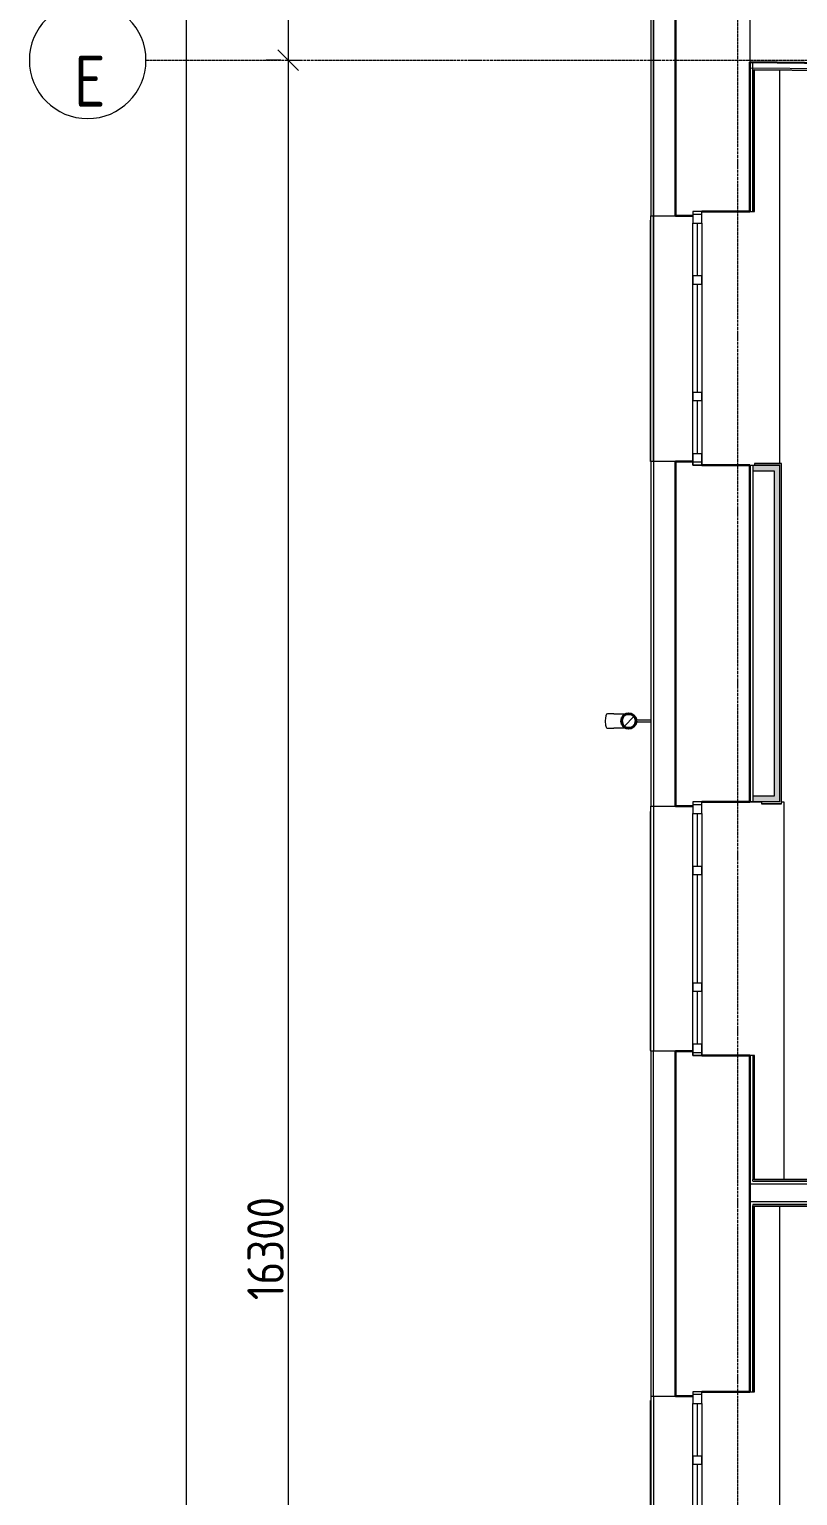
# Model space of a CAD drawing. Header units: millimetres. Extents: x -42533 to 645315, y 3457 to 82611.
# Drawn here: x 269187 to 274457, y 53176 to 63233 of the extents above; entities that cross this region are included whole.
import ezdxf

# ---------------------------------------------------------------- set-up
doc = ezdxf.new("R2010")
doc.units = ezdxf.units.MM
doc.linetypes.add('ADSK_Линия сетки', pattern=[25, 20, -2.5, 0, -2.5])
for name, color, linetype, lineweight in [('_ Окна', 7, 'Continuous', 9), ('Обобщенные модели', 7, 'Continuous', 18), ('Окна', 7, 'Continuous', 9), ('Оси', 253, 'Continuous', 9), ('Перекрытие', 7, 'Continuous', 18), ('Размеры', 7, 'Continuous', 9), ('Стены внутренние', 7, 'Continuous', 18), ('Стены наружные', 7, 'Continuous', 18), ('Стены несущие', 7, 'Continuous', 30), ('Стены отделка', 7, 'Continuous', 30), ('Стены перегородки', 7, 'Continuous', 30), ('Стены штриховка', 7, 'Continuous', 9), ('ШТРИХОВКА', 252, 'Continuous', 15)]:
    doc.layers.add(name, color=color, linetype=linetype, lineweight=lineweight)
doc.styles.add('GOST Common', font='GOST_Common.ttf', dxfattribs={"width": 0.9, "height": 350})
doc.styles.add('GOST Common_1', font='GOST_Common.ttf', dxfattribs={"width": 0.9, "height": 250})
doc.dimstyles.new('ADSK_Основной_2_5_мм', dxfattribs={"dimscale": 304.8, "dimtxt": 251.428749, "dimasz": 0.463911, "dimexe": 0.492126, "dimexo": 0.492126, "dimgap": 0.098425, "dimtad": 1, "dimrnd": 0.01, "dimdsep": 46, "dimtxsty": 'GOST Common_1', "dimblk1": 'OBLIQUE', "dimblk2": 'OBLIQUE', "dimsah": 1, "dimcen": 0.09, "dimdle": 0.492126, "dimazin": 2, "dimtfac": 1, "dimtdec": 4, "dimtix": 1, "dimtmove": 0, "dimatfit": 3, "dimfxl": 1, "dimtvp": 1, "dimtolj": 1, "dimtzin": 0, "dimlwd": 20, "dimlwe": 20, "dimarcsym": 2})

# ---------------------------------------------------------------- blocks, each defined once
blk = doc.blocks.new('_Oblique')
at = {"color": 0, "linetype": 'ByBlock', "lineweight": -2}
blk.add_line((-0.5, -0.5), (0.5, 0.5), dxfattribs=at)
blk = doc.blocks.new('*D1119')
at = {"layer": 'Defpoints', "color": 0, "transparency": 16777216}
for p in [(-9677, 43204), (-9777, 154), (-9677, 154)]:
    blk.add_point(p, dxfattribs=at)
at = {"layer": 'Размеры', "color": 0, "lineweight": 20, "transparency": 16777216}
for p, q in [((-9777, 43354), (-9777, 4)), ((-9827, 43204), (-9927, 43204)), ((-9827, 154), (-9927, 154))]:
    blk.add_line(p, q, dxfattribs=at)
at = {"layer": 'Размеры', "color": 0, "lineweight": 20, "transparency": 16777216, "xscale": 141.4, "yscale": 141.4, "zscale": 141.4}
for p, rotation in [((-9777, 43204), 90), ((-9777, 154), 270)]:
    blk.add_blockref('_Oblique', p, dxfattribs=dict(at, rotation=rotation))
at = {"layer": 'Размеры', "color": 0, "lineweight": 20, "transparency": 16777216, "insert": (-9932, 21679), "char_height": 250, "width": 971.62, "attachment_point": 5, "rotation": 90, "style": 'GOST Common_1'}
blk.add_mtext('\\A1;43050', dxfattribs=at)
blk = doc.blocks.new('*D1120')
at = {"layer": 'Defpoints', "color": 0, "transparency": 16777216}
for p in [(-8977, 43204), (-9077, 36704), (-8977, 36704)]:
    blk.add_point(p, dxfattribs=at)
at = {"layer": 'Размеры', "color": 0, "lineweight": 20, "transparency": 16777216}
for p, q in [((-9077, 43354), (-9077, 36554)), ((-9127, 43204), (-9227, 43204)), ((-9127, 36704), (-9227, 36704))]:
    blk.add_line(p, q, dxfattribs=at)
at = {"layer": 'Размеры', "color": 0, "lineweight": 20, "transparency": 16777216, "xscale": 141.4, "yscale": 141.4, "zscale": 141.4}
for p, rotation in [((-9077, 43204), 90), ((-9077, 36704), 270)]:
    blk.add_blockref('_Oblique', p, dxfattribs=dict(at, rotation=rotation))
at = {"layer": 'Размеры', "color": 0, "lineweight": 20, "transparency": 16777216, "insert": (-9232, 39954), "char_height": 250, "width": 756.84, "attachment_point": 5, "rotation": 90, "style": 'GOST Common_1'}
blk.add_mtext('\\A1;6500', dxfattribs=at)
blk = doc.blocks.new('*D1121')
at = {"layer": 'Defpoints', "color": 0, "transparency": 16777216}
for p in [(-8977, 36704), (-9077, 20404), (-8977, 20404)]:
    blk.add_point(p, dxfattribs=at)
at = {"layer": 'Размеры', "color": 0, "lineweight": 20, "transparency": 16777216}
for p, q in [((-9077, 36854), (-9077, 20254)), ((-9127, 36704), (-9227, 36704)), ((-9127, 20404), (-9227, 20404))]:
    blk.add_line(p, q, dxfattribs=at)
at = {"layer": 'Размеры', "color": 0, "lineweight": 20, "transparency": 16777216, "xscale": 141.4, "yscale": 141.4, "zscale": 141.4}
for p, rotation in [((-9077, 36704), 90), ((-9077, 20404), 270)]:
    blk.add_blockref('_Oblique', p, dxfattribs=dict(at, rotation=rotation))
at = {"layer": 'Размеры', "color": 0, "lineweight": 20, "transparency": 16777216, "insert": (-9232, 28554), "char_height": 250, "width": 889.8, "attachment_point": 5, "rotation": 90, "style": 'GOST Common_1'}
blk.add_mtext('\\A1;16300', dxfattribs=at)
blk = doc.blocks.new('План 3 этажа')
at = {"layer": 'Обобщенные модели', "lineweight": 9}
h = blk.add_hatch(dxfattribs=at)
h.set_pattern_fill('FP_19', color=8, angle=90, style=0, pattern_type=2)
h.set_pattern_definition([(45, (507.34, 158.9), (-106.066, 106.066), [])])
h.paths.add_polyline_path([(-6729.319, 32123.588), (-6709.271, 32133.243), (-6695.397, 32150.64), (-6690.445, 32172.334), (-6695.397, 32194.029), (-6709.271, 32211.426), (-6729.319, 32221.081), (-6751.571, 32221.081), (-6771.619, 32211.426), (-6785.493, 32194.029), (-6790.445, 32172.334), (-6785.493, 32150.64), (-6771.619, 32133.243), (-6751.571, 32123.588)])
at = {"layer": 'Стены внутренние'}
for points in [[(-5890.445, 33887.155), (-5744.234, 33887.155), (-5744.234, 33927.155), (-5890.445, 33927.155), (-5890.445, 33911.673)], [(-5704.234, 31657.155), (-5704.234, 33927.155), (-5744.234, 33926.169), (-5744.234, 31657.155)], [(-5890.445, 31617.155), (-5704.234, 31618.155), (-5704.234, 31657.155), (-5890.445, 31657.155), (-5890.445, 31618.155)]]:
    blk.add_hatch(color=8, dxfattribs=at).paths.add_polyline_path(points)
at = {"layer": '_ Окна', "color": 8, "lineweight": 18}
for p, q in [((-6240.445, 35667.155), (-6300.445, 35667.155)), ((-6300.445, 35667.155), (-6300.445, 35587.155)), ((-6240.445, 35587.155), (-6240.445, 35667.155)), ((-6300.445, 35587.155), (-6240.445, 35587.155)), ((-6300.445, 35227.155), (-6240.445, 35227.155)), ((-6300.445, 35167.155), (-6300.445, 35227.155)), ((-6240.445, 35227.155), (-6240.445, 35167.155)), ((-6240.445, 35167.155), (-6300.445, 35167.155)), ((-6300.445, 34427.155), (-6240.445, 34427.155)), ((-6300.445, 34367.155), (-6300.445, 34427.155)), ((-6240.445, 34427.155), (-6240.445, 34367.155)), ((-6240.445, 34367.155), (-6300.445, 34367.155)), ((-6300.445, 34007.155), (-6240.445, 34007.155)), ((-6300.445, 33927.155), (-6300.445, 34007.155)), ((-6240.445, 34007.155), (-6240.445, 33927.155)), ((-6240.445, 33927.155), (-6300.445, 33927.155)), ((-6240.445, 31617.155), (-6300.445, 31617.155)), ((-6300.445, 31617.155), (-6300.445, 31537.155)), ((-6240.445, 31537.155), (-6240.445, 31617.155)), ((-6300.445, 31537.155), (-6240.445, 31537.155)), ((-6300.445, 31177.155), (-6240.445, 31177.155)), ((-6300.445, 31117.155), (-6300.445, 31177.155)), ((-6240.445, 31177.155), (-6240.445, 31117.155)), ((-6240.445, 31117.155), (-6300.445, 31117.155)), ((-6300.445, 30377.155), (-6240.445, 30377.155)), ((-6300.445, 30317.155), (-6300.445, 30377.155)), ((-6240.445, 30377.155), (-6240.445, 30317.155)), ((-6240.445, 30317.155), (-6300.445, 30317.155)), ((-6300.445, 29957.155), (-6240.445, 29957.155)), ((-6300.445, 29877.155), (-6300.445, 29957.155)), ((-6240.445, 29877.155), (-6300.445, 29877.155)), ((-6240.445, 29957.155), (-6240.445, 29877.155)), ((-6240.445, 27572.158), (-6300.445, 27572.158)), ((-6300.445, 27572.158), (-6300.445, 27492.158)), ((-6240.445, 27492.158), (-6240.445, 27572.158)), ((-6300.445, 27492.158), (-6240.445, 27492.158)), ((-6300.445, 27132.158), (-6240.445, 27132.158)), ((-6300.445, 27072.158), (-6300.445, 27132.158)), ((-6240.445, 27072.158), (-6300.445, 27072.158)), ((-6240.445, 27132.158), (-6240.445, 27072.158))]:
    blk.add_line(p, q, dxfattribs=at)
at = {"layer": '_ Окна', "color": 8}
for p, q in [((-6240.445, 35647.155), (-6300.445, 35647.155)), ((-6270.445, 35227.155), (-6270.445, 35587.155)), ((-6270.445, 34427.155), (-6270.445, 35167.155)), ((-6270.445, 34007.155), (-6270.445, 34367.155)), ((-6240.445, 33947.155), (-6300.445, 33947.155)), ((-6240.445, 31597.155), (-6300.445, 31597.155)), ((-6270.445, 31177.155), (-6270.445, 31537.155)), ((-6270.445, 30377.155), (-6270.445, 31117.155)), ((-6270.445, 29957.155), (-6270.445, 30317.155)), ((-6240.445, 29897.155), (-6300.445, 29897.155)), ((-6240.445, 27552.158), (-6300.445, 27552.158)), ((-6270.445, 27132.158), (-6270.445, 27492.158)), ((-6270.445, 26332.158), (-6270.445, 27072.158))]:
    blk.add_line(p, q, dxfattribs=at)
at = {"layer": 'Обобщенные модели', "color": 8}
for p, q in [((-6844.092, 32222.334), (-6886.597, 32222.334)), ((-6886.597, 32122.334), (-6844.092, 32122.334)), ((-6590.445, 32177.334), (-6689.586, 32177.334)), ((-6689.586, 32167.334), (-6590.445, 32167.334))]:
    blk.add_line(p, q, dxfattribs=at)
at = {"layer": 'Обобщенные модели', "color": 8, "flags": 128}
for points in [[(-6844.092, 32222.334), (-6838.425, 32222.334), (-6832.84, 32222.334), (-6827.348, 32222.334), (-6821.956, 32222.334), (-6816.675, 32222.334), (-6811.511, 32222.334), (-6806.473, 32222.334), (-6801.57, 32222.334), (-6796.809, 32222.334), (-6792.198, 32222.334), (-6787.744, 32222.334), (-6783.454, 32222.334), (-6779.335, 32222.334), (-6775.394, 32222.334), (-6771.638, 32222.334), (-6768.071, 32222.334), (-6764.7, 32222.334), (-6761.53, 32222.334), (-6758.567, 32222.334), (-6755.814, 32222.334), (-6753.462, 32222.334)], [(-6753.462, 32122.334), (-6754.732, 32122.334), (-6757.396, 32122.334), (-6760.272, 32122.334), (-6763.357, 32122.334), (-6766.645, 32122.334), (-6770.131, 32122.334), (-6773.809, 32122.334), (-6777.674, 32122.334), (-6781.72, 32122.334), (-6785.939, 32122.334), (-6790.326, 32122.334), (-6794.872, 32122.334), (-6799.572, 32122.334), (-6804.417, 32122.334), (-6809.4, 32122.334), (-6814.512, 32122.334), (-6819.746, 32122.334), (-6825.093, 32122.334), (-6830.544, 32122.334), (-6836.091, 32122.334), (-6841.726, 32122.334), (-6844.092, 32122.334)]]:
    blk.add_lwpolyline(points, dxfattribs=at)
at = {"layer": 'Обобщенные модели', "color": 8}
for start, end in [(0, 180), (180, 0)]:
    blk.add_arc((-6740.445, 32172.334), 52, start, end, dxfattribs=at)
at = {"layer": 'Обобщенные модели', "color": 8, "lineweight": 40}
for start, end in [(0, 180), (180, 0)]:
    blk.add_arc((-6740.445, 32172.334), 50, start, end, dxfattribs=at)
at = {"layer": 'Обобщенные модели', "color": 8}
for start_param, end_param in [(3.141592654, 4.71238898), (4.71238898, 6.283185307)]:
    blk.add_ellipse((-6886.597, 32172.334), major_axis=(0, -50), ratio=0.309016994, start_param=start_param, end_param=end_param, dxfattribs=at)
at = {"layer": 'Окна', "color": 8}
for p, q in [((-6300.445, 35667.155), (-6300.445, 35587.155)), ((-6240.445, 35667.155), (-6300.445, 35667.155)), ((-6240.445, 35587.155), (-6240.445, 35667.155)), ((-6300.445, 35227.155), (-6300.445, 35587.155)), ((-6240.445, 35587.155), (-6240.445, 35227.155)), ((-6300.445, 35227.155), (-6300.445, 35167.155)), ((-6240.445, 35167.155), (-6240.445, 35227.155)), ((-6300.445, 34427.155), (-6300.445, 35167.155)), ((-6240.445, 35167.155), (-6240.445, 34427.155)), ((-6300.445, 34427.155), (-6300.445, 34367.155)), ((-6240.445, 34367.155), (-6240.445, 34427.155)), ((-6300.445, 34007.155), (-6300.445, 34367.155)), ((-6240.445, 34367.155), (-6240.445, 34007.155)), ((-6300.445, 34007.155), (-6300.445, 33927.155)), ((-6240.445, 33927.155), (-6240.445, 34007.155)), ((-6300.445, 33927.155), (-6240.445, 33927.155)), ((-6300.445, 31617.155), (-6300.445, 31537.155)), ((-6240.445, 31617.155), (-6300.445, 31617.155)), ((-6240.445, 31537.155), (-6240.445, 31617.155)), ((-6300.445, 31177.155), (-6300.445, 31537.155)), ((-6240.445, 31537.155), (-6240.445, 31177.155)), ((-6300.445, 31177.155), (-6300.445, 31117.155)), ((-6240.445, 31117.155), (-6240.445, 31177.155)), ((-6300.445, 30377.155), (-6300.445, 31117.155)), ((-6240.445, 31117.155), (-6240.445, 30377.155)), ((-6300.445, 30377.155), (-6300.445, 30317.155)), ((-6240.445, 30317.155), (-6240.445, 30377.155)), ((-6300.445, 29957.155), (-6300.445, 30317.155)), ((-6240.445, 30317.155), (-6240.445, 29957.155)), ((-6300.445, 29957.155), (-6300.445, 29877.155)), ((-6300.445, 29877.155), (-6240.445, 29877.155)), ((-6240.445, 29877.155), (-6240.445, 29957.155)), ((-6300.445, 27572.158), (-6300.445, 27492.158)), ((-6240.445, 27572.158), (-6300.445, 27572.158)), ((-6240.445, 27492.158), (-6240.445, 27572.158)), ((-6300.445, 27132.158), (-6300.445, 27492.158)), ((-6240.445, 27492.158), (-6240.445, 27132.158)), ((-6300.445, 27132.158), (-6300.445, 27072.158)), ((-6300.445, 26332.158), (-6300.445, 27072.158)), ((-6240.445, 27072.158), (-6240.445, 27132.158)), ((-6240.445, 27072.158), (-6240.445, 26332.158))]:
    blk.add_line(p, q, dxfattribs=at)
at = {"layer": 'Оси', "color": 8, "linetype": 'ADSK_Линия сетки'}
for p, q in [((-5993.092, -3523.688), (-5993.092, 44268.966)), ((-10051.774, 36703.902), (56512.196, 36703.902))]:
    blk.add_line(p, q, dxfattribs=at)
at = {"layer": 'Оси', "color": 8, "lineweight": 20}
for start, end in [(90, 270), (270, 90)]:
    blk.add_arc((-10451.774, 36703.902), 400, start, end, dxfattribs=at)
at = {"layer": 'Перекрытие', "color": 8}
for p, q in [((-5704.234, 33939.155), (-5704.234, 36636.511)), ((-5830.445, 31616.675), (-6240.445, 31616.675)), ((-5674.234, 31616.675), (-5692.33, 31616.675)), ((-5674.234, 29028.133), (-5674.234, 31616.675)), ((-5704.234, 25844.158), (-5704.234, 28844.209))]:
    blk.add_line(p, q, dxfattribs=at)
at = {"layer": 'Стены наружные', "color": 8}
for p, q in [((-6591.445, 33952.311), (-6591.445, 35606.673)), ((-6591.445, 35606.673), (-6590.445, 35606.673)), ((-6590.445, 33952.155), (-6590.445, 35637.155)), ((-6570.445, 35637.155), (-6570.445, 33952.155)), ((-6570.445, 33952.155), (-6570.445, 35637.155)), ((-6590.445, 33952.311), (-6591.445, 33952.311)), ((-6590.445, 29907.155), (-6590.445, 31587.155)), ((-6570.445, 31587.155), (-6570.445, 29907.155)), ((-6591.445, 29911.675), (-6591.445, 31551.675)), ((-6590.445, 31551.675), (-6591.445, 31551.675)), ((-6591.445, 29911.675), (-6590.445, 29911.675)), ((-6591.445, 25870.896), (-6591.445, 27510.896)), ((-6591.445, 27510.896), (-6590.445, 27510.896)), ((-6590.445, 27542.158), (-6590.445, 25877.158)), ((-6570.445, 27542.158), (-6570.445, 25877.158))]:
    blk.add_line(p, q, dxfattribs=at)
at = {"layer": 'Стены несущие', "color": 8}
for p, q in [((-6420.445, 43503.626), (-6420.445, 35637.155)), ((-6420.445, 35638.155), (-6420.445, 42993.614)), ((-5910.445, 36690.511), (247.343, 36629.154)), ((-5910.445, 36690.511), (-5910.445, 35667.155)), ((-6420.445, 35637.155), (-6300.445, 35637.155)), ((-6240.445, 35667.155), (-5910.445, 35667.155)), ((-6420.445, 31587.155), (-6420.445, 33952.155)), ((-6300.445, 33952.155), (-6420.445, 33952.155)), ((-6420.445, 33952.155), (-6420.445, 31588.155)), ((-5910.445, 33927.155), (-6240.445, 33927.155)), ((-5910.445, 31617.155), (-5910.445, 33927.155)), ((-6420.445, 31587.155), (-6300.445, 31587.155)), ((-6240.445, 31617.155), (-5910.445, 31617.155)), ((-6300.445, 29907.155), (-6420.445, 29907.155)), ((-6420.445, 29907.155), (-6420.445, 27542.158)), ((-5910.445, 29877.155), (-6240.445, 29877.155)), ((-5910.445, 27572.158), (-5910.445, 29877.155)), ((-6240.445, 27572.158), (-5910.445, 27572.158)), ((-6420.445, 27542.158), (-6300.445, 27542.158))]:
    blk.add_line(p, q, dxfattribs=at)
at = {"layer": 'Стены отделка', "color": 8, "lineweight": 9}
for p, q in [((-6590.445, 43674.771), (-6590.445, 35637.155)), ((-6570.445, 35637.155), (-6570.445, 43654.636)), ((-6570.445, 43654.636), (-6570.445, 35637.155)), ((-5890.445, 36690.088), (-5910.445, 36690.088)), ((-5908.879, 36690.496), (-5909.277, 36650.498)), ((227.343, 36589.351), (-5909.277, 36650.498)), ((-5890.445, 36640.31), (-5890.445, 36690.088)), ((-5878.445, 36638.19), (215.343, 36577.47)), ((-5878.445, 35667.155), (-5878.445, 36638.19)), ((-6590.445, 35637.155), (-6570.445, 35637.155)), ((-6570.445, 35637.155), (-6420.445, 35637.155)), ((-6420.445, 35637.155), (-6420.445, 35638.155)), ((-5910.445, 35667.155), (-5878.445, 35667.155)), ((-5890.445, 35668.155), (-5890.445, 35667.155)), ((-6570.445, 33952.155), (-6590.445, 33952.155)), ((-6590.445, 33952.155), (-6590.445, 31587.155)), ((-6420.445, 33952.155), (-6570.445, 33952.155)), ((-6570.445, 33952.155), (-6570.445, 31587.155)), ((-5910.445, 33927.155), (-5704.234, 33927.155)), ((-5890.445, 33927.155), (-5890.445, 31657.155)), ((-5694.234, 33939.155), (-5878.445, 33939.155)), ((-5878.445, 33939.155), (-5878.445, 33927.155)), ((-5704.234, 31617.155), (-5704.234, 33927.155)), ((-5692.234, 31607.155), (-5692.234, 33937.155)), ((-5890.445, 33887.155), (-5744.234, 33887.155)), ((-5744.234, 33887.155), (-5744.234, 31657.155)), ((-6590.445, 31587.155), (-6420.445, 31587.155)), ((-5910.445, 31617.155), (-5910.445, 31617.155)), ((-5704.234, 31617.155), (-5910.445, 31617.155)), ((-5744.234, 31657.155), (-5890.445, 31657.155)), ((-5890.445, 31657.155), (-5890.445, 31617.155)), ((-5830.445, 31617.155), (-5830.445, 31605.155)), ((-5830.445, 31605.155), (-5694.234, 31605.155)), ((-6590.445, 29907.155), (-6590.445, 27542.158)), ((-6420.445, 29907.155), (-6590.445, 29907.155)), ((-6570.445, 27542.158), (-6570.445, 29907.155)), ((-5878.445, 29877.155), (-5910.445, 29877.155)), ((-5878.445, 29028.209), (-5878.445, 29877.155)), ((-5890.445, 29016.209), (-5890.445, 29028.209)), ((-5890.445, 29016.209), (-493.255, 29016.209)), ((-499.255, 29028.209), (-5878.445, 29028.209)), ((207.343, 28856.209), (-5890.445, 28856.209)), ((-5890.445, 28856.209), (-5890.445, 28846.209)), ((-5878.445, 28844.209), (195.343, 28844.209)), ((-5878.445, 27572.158), (-5878.445, 28844.209)), ((-5910.445, 27572.158), (-5878.445, 27572.158)), ((-5890.445, 27573.158), (-5890.445, 27572.158)), ((-6590.445, 27542.158), (-6420.445, 27542.158))]:
    blk.add_line(p, q, dxfattribs=at)
at = {"layer": 'Стены перегородки', "color": 8, "lineweight": 18}
for p, q in [((247.343, 28996.209), (-5910.445, 28996.209)), ((-5910.445, 28876.209), (247.343, 28876.209))]:
    blk.add_line(p, q, dxfattribs=at)
at = {"layer": 'Стены штриховка', "color": 8}
for p, q in [((-5910.445, 37070.53), (-5910.445, 36690.511)), ((-5890.445, 35668.155), (-5890.445, 36640.31)), ((-5880.445, 36640.21), (217.343, 36579.45)), ((-5880.445, 35667.155), (-5880.445, 36640.21)), ((-5692.234, 33937.155), (-5878.445, 33937.155)), ((-5694.234, 31605.155), (-5694.234, 33939.155)), ((-5692.234, 33939.155), (-5694.234, 33939.155)), ((-5692.234, 33937.155), (-5692.234, 33939.155)), ((-5830.445, 31607.155), (-5692.234, 31607.155)), ((-5694.234, 31605.155), (-5692.234, 31605.155)), ((-5692.234, 31605.155), (-5692.234, 31607.155)), ((-5890.445, 29877.155), (-5890.445, 29028.209)), ((-5880.445, 29026.209), (-5880.445, 29877.155)), ((-497.255, 29026.209), (-5880.445, 29026.209)), ((-5890.445, 27573.158), (-5890.445, 28846.209)), ((-5880.445, 28846.209), (201.343, 28846.209)), ((-5880.445, 27572.158), (-5880.445, 28846.209))]:
    blk.add_line(p, q, dxfattribs=at)
at = {"layer": 'Оси', "color": 8, "insert": (-10437.297, 36561.051), "char_height": 350, "width": 232.2, "attachment_point": 5, "line_spacing_factor": 1.022766, "style": 'GOST Common'}
blk.add_mtext('\\pxqc,t0.25714,0.51429,0.77143,1.02857,1.28571,1.54286,1.8,2.05714,2.31429,2.57143,2.82857,3.08571,3.34286,3.6,3.85714,4.11429,4.37143,4.62857,4.88571,5.14286,5.4,5.65714,5.91429,6.17143,6.42857,6.68571,6.94286,7.2,7.45714,7.71429,7.97143,8.22857;{Е}', dxfattribs=at)
at = {"layer": 'Размеры', "color": 8, "lineweight": 20}
for base, p1, p2, override, picture, middle in [((-9776.621, 153.902), (-9676.636, 43203.902), (-9676.636, 153.902), {"dimpost": '<>', "dimfxl": 43050}, '*D1119', (-9931.621, 21678.902)), ((-9076.621, 36703.902), (-8976.636, 43203.902), (-8976.636, 36703.902), {"dimpost": '<>', "dimfxl": 6500}, '*D1120', (-9231.621, 39953.902)), ((-9076.621, 20403.902), (-8976.636, 36703.902), (-8976.636, 20403.902), {"dimpost": '<>', "dimfxl": 16300}, '*D1121', (-9231.621, 28553.902))]:
    dim = blk.add_linear_dim(base=base, p1=p1, p2=p2, angle=90, dimstyle='ADSK_Основной_2_5_мм', override=override, dxfattribs=at)
    dim.commit()
    dim.dimension.update_dxf_attribs({"geometry": picture, "text_midpoint": middle})

msp = doc.modelspace()

# ---------------------------------------------------------------- block references
at = {"layer": 'ШТРИХОВКА'}
msp.add_blockref('План 3 этажа', (280039.2, 26316.4), dxfattribs=at)

doc.saveas('drawing.dxf')
